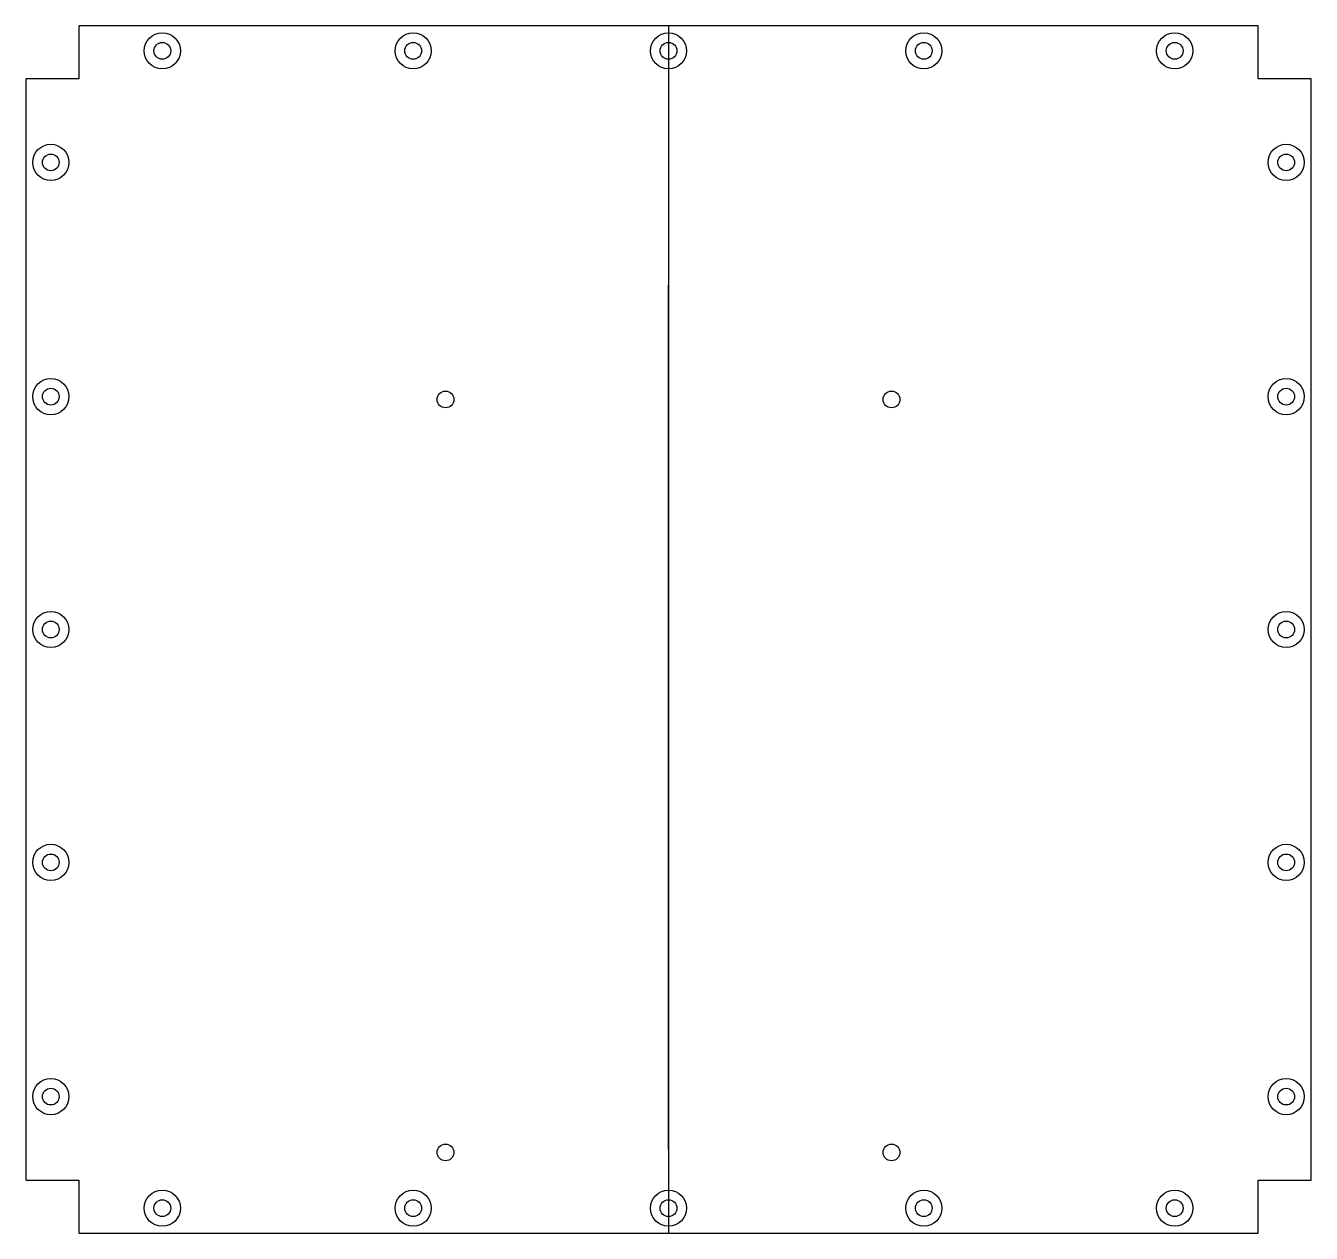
# Model space of a CAD drawing. Header units: millimetres. Extents: x 61 to 523, y -215 to 218.
import ezdxf

# ---------------------------------------------------------------- set-up
doc = ezdxf.new("R2010")
doc.units = ezdxf.units.MM
doc.layers.get('0').update_dxf_attribs({"linetype": 'CONTINUOUS'})

msp = doc.modelspace()

# ---------------------------------------------------------------- linework, layer by layer
for p, q in [((291.96, 217.98), (291.96, -215.02)), ((291.96, -185.02), (291.96, 124.98))]:
    msp.add_line(p, q)
msp.add_lwpolyline([(80.37, -215.02), (503.54, -215.02), (503.54, -196.02), (522.54, -196.02), (522.54, 198.98), (503.54, 198.98), (503.54, 217.98), (80.37, 217.98), (80.37, 198.98), (61.37, 198.98), (61.37, -196.02), (80.37, -196.02)], close=True)
for centre, radius in [((110.37, 208.98), 6.5), ((200.37, 208.98), 6.5), ((291.96, 208.98), 6.5), ((383.54, 208.98), 6.5), ((473.54, 208.98), 6.5), ((110.37, 208.98), 3), ((200.37, 208.98), 3), ((291.96, 208.98), 3), ((383.54, 208.98), 3), ((473.54, 208.98), 3), ((70.37, 168.98), 6.5), ((513.54, 168.98), 6.5), ((70.37, 168.98), 3), ((513.54, 168.98), 3), ((70.37, 84.98), 6.5), ((70.37, 84.98), 3), ((513.54, 84.98), 6.5), ((513.54, 84.98), 3), ((211.96, 83.98), 3), ((371.96, 83.98), 3), ((70.37, 1.48), 6.5), ((513.54, 1.48), 6.5), ((70.37, 1.48), 3), ((513.54, 1.48), 3), ((70.37, -82.02), 6.5), ((513.54, -82.02), 6.5), ((70.37, -82.02), 3), ((513.54, -82.02), 3), ((70.37, -166.02), 6.5), ((513.54, -166.02), 6.5), ((70.37, -166.02), 3), ((513.54, -166.02), 3), ((211.96, -186.02), 3), ((371.96, -186.02), 3), ((110.37, -206.02), 6.5), ((200.37, -206.02), 6.5), ((291.96, -206.02), 6.5), ((383.54, -206.02), 6.5), ((473.54, -206.02), 6.5), ((110.37, -206.02), 3), ((200.37, -206.02), 3), ((291.96, -206.02), 3), ((383.54, -206.02), 3), ((473.54, -206.02), 3)]:
    msp.add_circle(centre, radius)

doc.saveas('drawing.dxf')
